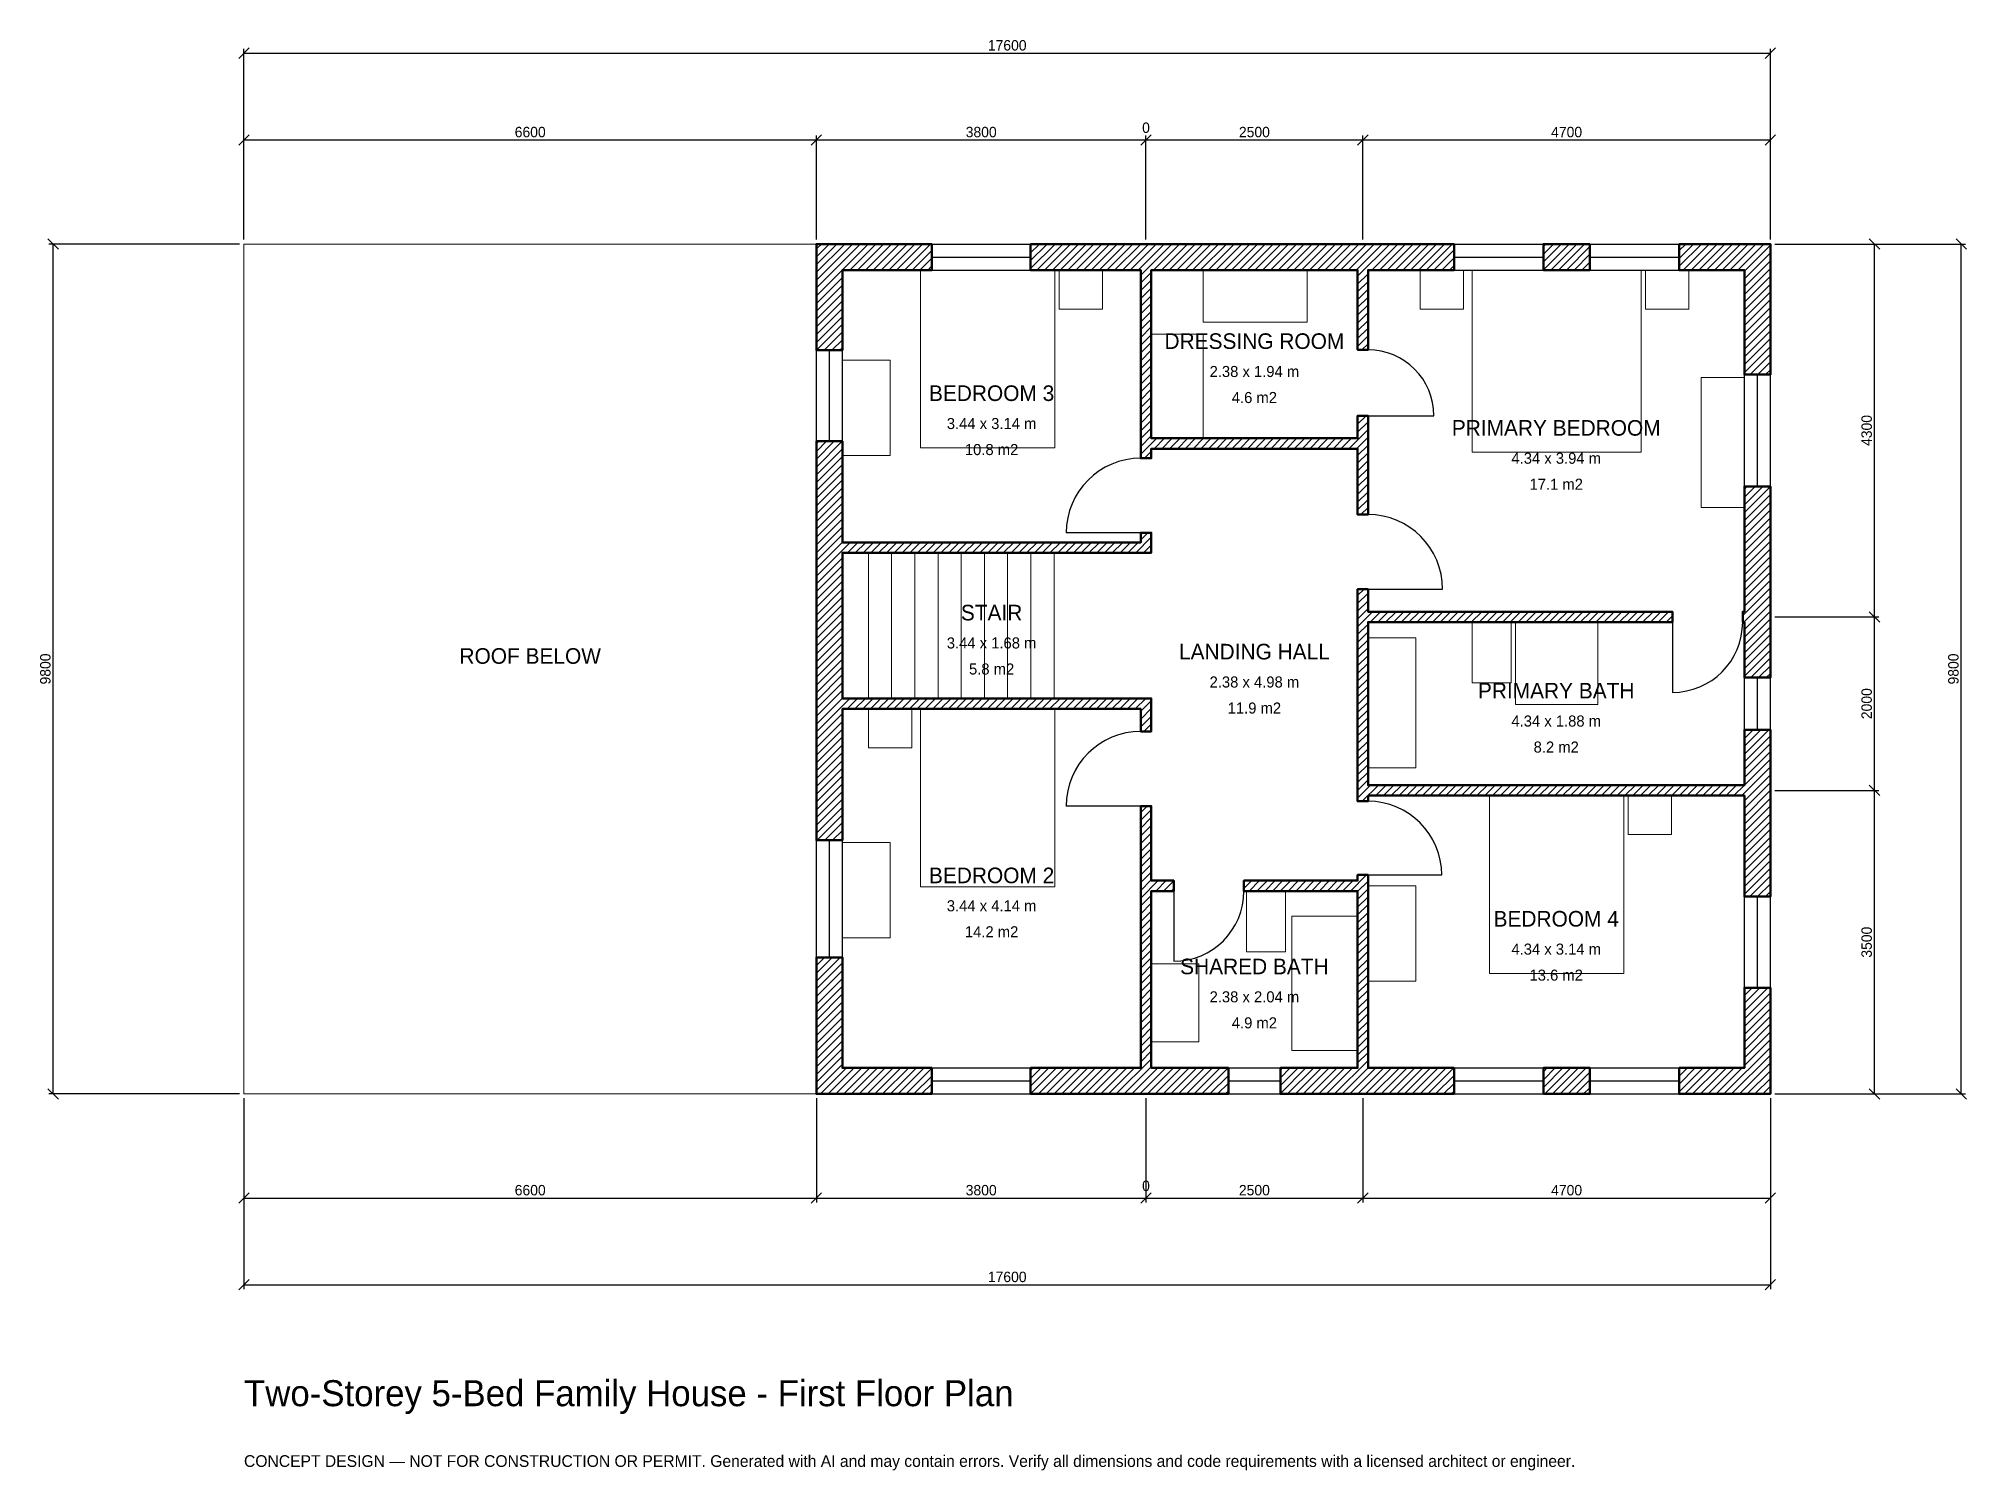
# Model space of a CAD drawing. Header units: millimetres. Extents: x -2369 to 19860, y -4341 to 12169.
import ezdxf
from ezdxf.enums import TextEntityAlignment as Align

# ---------------------------------------------------------------- set-up
doc = ezdxf.new("R2010")
doc.units = ezdxf.units.MM
doc.linetypes.add('DASHED', pattern=[1.524, 1.27, -0.254])
for name, color, linetype, lineweight in [('A-ANNO-DIMS', 1, 'Continuous', 13), ('A-ANNO-TEXT', 7, 'Continuous', 18), ('A-AREA-IDEN', 7, 'Continuous', 18), ('A-DOOR', 2, 'Continuous', 25), ('A-FLOR-FIXT', 9, 'Continuous', 13), ('A-FLOR-STRS', 3, 'Continuous', 18), ('A-FURN', 9, 'Continuous', 13), ('A-GLAZ', 4, 'Continuous', 25), ('A-SITE-PAVE', 8, 'Continuous', 13), ('A-WALL', 7, 'Continuous', 50), ('A-WALL-PATT', 8, 'Continuous', 13)]:
    doc.layers.add(name, color=color, linetype=linetype, lineweight=lineweight)
doc.dimstyles.new('PLAN', dxfattribs={"dimtxt": 120, "dimasz": 80, "dimexe": 50, "dimexo": 50, "dimgap": 30, "dimtad": 1, "dimdec": 0, "dimtsz": 60, "dimcen": 2.5, "dimclrd": 1, "dimclre": 1, "dimazin": 3, "dimtfac": 1, "dimtmove": 0, "dimatfit": 3})

msp = doc.modelspace()

# ---------------------------------------------------------------- hatches: boundary and pattern name
at = {"layer": 'A-WALL-PATT'}
h = msp.add_hatch(dxfattribs=at)
h.set_pattern_fill('ANSI31', color=8, scale=20)
h.paths.add_polyline_path([(12840, -0.001), (12840, 0), (12750, 0), (11950, 0), (11950, 300), (12750, 300), (12840, 300), (12840, 2340), (11530, 2340), (11530, 2460), (12840, 2460), (12840, 2525), (12960, 2525), (12960, 2460), (12960, 2340), (12960, 300), (13050, 300), (13951.6667, 300), (13951.6667, 0), (13050, 0), (12960, 0), (12960, -0.001), (12840, -0.001)])
h.paths.add_polyline_path([(10550, 0), (10460, 0), (10460, -0.001), (10340, -0.001), (10340, 0), (10250, 0), (9070, 0), (9070, 300), (10250, 300), (10340, 300), (10340, 2340), (10340, 2460), (10340, 3320), (10460, 3320), (10460, 2460), (10720, 2460), (10720, 2340), (10460, 2340), (10460, 300), (10550, 300), (11350, 300), (11350, 0), (10550, 0)])
h.paths.add_polyline_path([(6900, 0), (6900, -0.001), (6600, -0.001), (6600, 0), (6599.999, 0), (6599.999, 300), (6600, 300), (6600, 1575), (6900, 1575), (6900, 300), (7930, 300), (7930, 0), (6900, 0)])
h.paths.add_polyline_path([(6600, 4350), (6600, 4440), (6599.999, 4440), (6599.999, 4560), (6600, 4560), (6600, 4650), (6600, 6150), (6600, 6240), (6599.999, 6240), (6599.999, 6360), (6600, 6360), (6600, 6450), (6600, 7525), (6900, 7525), (6900, 6450), (6900, 6360), (10340, 6360), (10340, 6470), (10460, 6470), (10460, 6240), (10460, 6240), (10340, 6240), (6900, 6240), (6900, 6150), (6900, 4650), (6900, 4560), (10340, 4560), (10460, 4560), (10460, 4560), (10460, 4180), (10340, 4180), (10340, 4440), (6900, 4440), (6900, 4350), (6900, 2925), (6600, 2925), (6600, 4350)])
h.paths.add_polyline_path([(6600, 9500), (6599.999, 9500), (6599.999, 9800), (6600, 9800), (6600, 9800.001), (6900, 9800.001), (6900, 9800), (7930, 9800), (7930, 9500), (6900, 9500), (6900, 8575), (6600, 8575), (6600, 9500)])
h.paths.add_polyline_path([(10250, 9800), (10340, 9800), (10340, 9800.001), (10460, 9800.001), (10460, 9800), (10550, 9800), (12750, 9800), (12840, 9800), (12840, 9800.001), (12960, 9800.001), (12960, 9800), (13050, 9800), (13951.6667, 9800), (13951.6667, 9500), (13050, 9500), (12960, 9500), (12960, 8580), (12840, 8580), (12840, 9500), (12750, 9500), (10550, 9500), (10460, 9500), (10460, 7560), (12840, 7560), (12840, 7820), (12960, 7820), (12960, 7560), (12960, 7440), (12960, 6680), (12840, 6680), (12840, 7440), (10460, 7440), (10460, 7330), (10340, 7330), (10340, 7440), (10340, 7560), (10340, 9500), (10250, 9500), (9070, 9500), (9070, 9800), (10250, 9800)])
h.paths.add_polyline_path([(15518.3333, 9800), (15518.3333, 9500), (14981.6667, 9500), (14981.6667, 9800), (15518.3333, 9800)])
h.paths.add_polyline_path([(17300, 9800), (17300, 9800.001), (17600, 9800.001), (17600, 9800), (17600.001, 9800), (17600.001, 9500), (17600, 9500), (17600, 8295), (17300, 8295), (17300, 9500), (16548.3333, 9500), (16548.3333, 9800), (17300, 9800)])
h.paths.add_polyline_path([(17600, 5650), (17600, 5560), (17600.001, 5560), (17600.001, 5440), (17600, 5440), (17600, 5350), (17600, 4800), (17300, 4800), (17300, 5350), (17300, 5440), (17280, 5440), (17280, 5560), (17300, 5560), (17300, 5650), (17300, 7005), (17600, 7005), (17600, 5650)])
h.paths.add_polyline_path([(17600, 3650), (17600, 3560), (17600.001, 3560), (17600.001, 3440), (17600, 3440), (17600, 3350), (17600, 2275), (17300, 2275), (17300, 3350), (17300, 3440), (12960, 3440), (12960, 3375), (12840, 3375), (12840, 3440), (12840, 3560), (12840, 5440), (12840, 5560), (12840, 5820), (12960, 5820), (12960, 5560), (16470, 5560), (16470, 5440), (12960, 5440), (12960, 3560), (17300, 3560), (17300, 3650), (17300, 4200), (17600, 4200), (17600, 3650)])
h.paths.add_polyline_path([(17600, 300), (17600.001, 300), (17600.001, 0), (17600.001, 0), (17600, 0), (17600, -0.001), (17300, -0.001), (17300, 0), (16548.3333, 0), (16548.3333, 300), (17300, 300), (17300, 1225), (17600, 1225), (17600, 300)])
h.paths.add_polyline_path([(14981.6667, 0), (14981.6667, 300), (15518.3333, 300), (15518.3333, 0), (14981.6667, 0)])

# ---------------------------------------------------------------- linework, layer by layer
at = {"layer": 'A-DOOR'}
for p, q in [((12960, 7820), (13720, 7820)), ((10340, 6470), (9480, 6470)), ((12960, 5820), (13820, 5820)), ((16470, 5440), (16470, 4630)), ((10340, 3320), (9480, 3320)), ((12960, 2525), (13810, 2525)), ((10720, 2340), (10720, 1530))]:
    msp.add_line(p, q, dxfattribs=at)
for centre, radius, start, end in [((12960, 7820), 760, 0, 90), ((10340, 6470), 860, 90, 180), ((12960, 5820), 860, 0, 90), ((16470, 5440), 810, 270, 360), ((10340, 3320), 860, 90, 180), ((12960, 2525), 850, 0, 90), ((10720, 2340), 810, 270, 360)]:
    msp.add_arc(centre, radius, start, end, dxfattribs=at)
at = {"layer": 'A-FLOR-FIXT'}
for points in [[(14160, 4740), (14610, 4740), (14610, 5440), (14160, 5440)], [(14660, 4490), (15610, 4490), (15610, 5440), (14660, 5440)], [(12960, 3760), (13510, 3760), (13510, 5260), (12960, 5260)], [(11560, 1640), (12010, 1640), (12010, 2340), (11560, 2340)], [(12080, 500), (12840, 500), (12840, 2050), (12080, 2050)], [(10460, 600), (11010, 600), (11010, 1500), (10460, 1500)]]:
    msp.add_lwpolyline(points, close=True, dxfattribs=at)
at = {"layer": 'A-FLOR-STRS'}
for p, q in [((7200, 4560), (7200, 6240)), ((7467.5, 4560), (7467.5, 6240)), ((7735, 4560), (7735, 6240)), ((8002.5, 4560), (8002.5, 6240)), ((8270, 4560), (8270, 6240)), ((8537.5, 4560), (8537.5, 6240)), ((8805, 4560), (8805, 6240)), ((9072.5, 4560), (9072.5, 6240)), ((9340, 4560), (9340, 6240))]:
    msp.add_line(p, q, dxfattribs=at)
at = {"layer": 'A-FURN'}
for points in [[(7800, 7450), (9350, 7450), (9350, 9500), (7800, 9500)], [(9400, 9050), (9900, 9050), (9900, 9500), (9400, 9500)], [(11060, 8900), (12260, 8900), (12260, 9500), (11060, 9500)], [(13560, 9050), (14060, 9050), (14060, 9500), (13560, 9500)], [(14160, 7400), (16110, 7400), (16110, 9500), (14160, 9500)], [(16160, 9050), (16660, 9050), (16660, 9500), (16160, 9500)], [(10460, 7560), (11060, 7560), (11060, 8760), (10460, 8760)], [(6900, 7360), (7450, 7360), (7450, 8460), (6900, 8460)], [(16800, 6760), (17300, 6760), (17300, 8260), (16800, 8260)], [(7200, 3990), (7700, 3990), (7700, 4440), (7200, 4440)], [(7800, 2390), (9350, 2390), (9350, 4440), (7800, 4440)], [(14360, 1390), (15910, 1390), (15910, 3440), (14360, 3440)], [(15960, 2990), (16460, 2990), (16460, 3440), (15960, 3440)], [(6900, 1800), (7450, 1800), (7450, 2900), (6900, 2900)], [(12960, 1300), (13510, 1300), (13510, 2400), (12960, 2400)]]:
    msp.add_lwpolyline(points, close=True, dxfattribs=at)
at = {"layer": 'A-GLAZ'}
for p, q in [((7930, 9800), (9070, 9800)), ((13951.6667, 9800), (14981.6667, 9800)), ((15518.3333, 9800), (16548.3333, 9800)), ((7930, 9650), (9070, 9650)), ((13951.6667, 9650), (14981.6667, 9650)), ((15518.3333, 9650), (16548.3333, 9650)), ((7930, 9500), (9070, 9500)), ((13951.6667, 9500), (14981.6667, 9500)), ((15518.3333, 9500), (16548.3333, 9500)), ((6600, 7525), (6600, 8575)), ((6750, 7525), (6750, 8575)), ((6900, 7525), (6900, 8575)), ((17300, 7005), (17300, 8295)), ((17450, 7005), (17450, 8295)), ((17600, 7005), (17600, 8295)), ((17300, 4200), (17300, 4800)), ((17450, 4200), (17450, 4800)), ((17600, 4200), (17600, 4800)), ((6600, 1575), (6600, 2925)), ((6750, 1575), (6750, 2925)), ((6900, 1575), (6900, 2925)), ((17300, 1225), (17300, 2275)), ((17450, 1225), (17450, 2275)), ((17600, 1225), (17600, 2275)), ((7930, 300), (9070, 300)), ((11350, 300), (11950, 300)), ((13951.6667, 300), (14981.6667, 300)), ((15518.3333, 300), (16548.3333, 300)), ((7930, 150), (9070, 150)), ((7930, 0), (9070, 0)), ((11350, 150), (11950, 150)), ((11350, 0), (11950, 0)), ((13951.6667, 150), (14981.6667, 150)), ((13951.6667, 0), (14981.6667, 0)), ((15518.3333, 150), (16548.3333, 150)), ((15518.3333, 0), (16548.3333, 0))]:
    msp.add_line(p, q, dxfattribs=at)
at = {"layer": 'A-SITE-PAVE', "linetype": 'DASHED'}
msp.add_lwpolyline([(0, 0), (6600, 0), (6600, 9800), (0, 9800)], close=True, dxfattribs=at)
at = {"layer": 'A-WALL'}
for points in [[(6600, 9500), (6599.999, 9500), (6599.999, 9800), (6600, 9800), (6600, 9800.001), (6900, 9800.001), (6900, 9800), (7930, 9800), (7930, 9500), (6900, 9500), (6900, 8575), (6600, 8575), (6600, 9500)], [(10250, 9800), (10340, 9800), (10340, 9800.001), (10460, 9800.001), (10460, 9800), (10550, 9800), (12750, 9800), (12840, 9800), (12840, 9800.001), (12960, 9800.001), (12960, 9800), (13050, 9800), (13951.6667, 9800), (13951.6667, 9500), (13050, 9500), (12960, 9500), (12960, 8580), (12840, 8580), (12840, 9500), (12750, 9500), (10550, 9500), (10460, 9500), (10460, 7560), (12840, 7560), (12840, 7820), (12960, 7820), (12960, 7560), (12960, 7440), (12960, 6680), (12840, 6680), (12840, 7440), (10460, 7440), (10460, 7330), (10340, 7330), (10340, 7440), (10340, 7560), (10340, 9500), (10250, 9500), (9070, 9500), (9070, 9800), (10250, 9800)], [(15518.3333, 9800), (15518.3333, 9500), (14981.6667, 9500), (14981.6667, 9800), (15518.3333, 9800)], [(17300, 9800), (17300, 9800.001), (17600, 9800.001), (17600, 9800), (17600.001, 9800), (17600.001, 9500), (17600, 9500), (17600, 8295), (17300, 8295), (17300, 9500), (16548.3333, 9500), (16548.3333, 9800), (17300, 9800)], [(6600, 4350), (6600, 4440), (6599.999, 4440), (6599.999, 4560), (6600, 4560), (6600, 4650), (6600, 6150), (6600, 6240), (6599.999, 6240), (6599.999, 6360), (6600, 6360), (6600, 6450), (6600, 7525), (6900, 7525), (6900, 6450), (6900, 6360), (10340, 6360), (10340, 6470), (10460, 6470), (10460, 6240), (10460, 6240), (10340, 6240), (6900, 6240), (6900, 6150), (6900, 4650), (6900, 4560), (10340, 4560), (10460, 4560), (10460, 4560), (10460, 4180), (10340, 4180), (10340, 4440), (6900, 4440), (6900, 4350), (6900, 2925), (6600, 2925), (6600, 4350)], [(17600, 5650), (17600, 5560), (17600.001, 5560), (17600.001, 5440), (17600, 5440), (17600, 5350), (17600, 4800), (17300, 4800), (17300, 5350), (17300, 5440), (17280, 5440), (17280, 5560), (17300, 5560), (17300, 5650), (17300, 7005), (17600, 7005), (17600, 5650)], [(17600, 3650), (17600, 3560), (17600.001, 3560), (17600.001, 3440), (17600, 3440), (17600, 3350), (17600, 2275), (17300, 2275), (17300, 3350), (17300, 3440), (12960, 3440), (12960, 3375), (12840, 3375), (12840, 3440), (12840, 3560), (12840, 5440), (12840, 5560), (12840, 5820), (12960, 5820), (12960, 5560), (16470, 5560), (16470, 5440), (12960, 5440), (12960, 3560), (17300, 3560), (17300, 3650), (17300, 4200), (17600, 4200), (17600, 3650)], [(10550, 0), (10460, 0), (10460, -0.001), (10340, -0.001), (10340, 0), (10250, 0), (9070, 0), (9070, 300), (10250, 300), (10340, 300), (10340, 2340), (10340, 2460), (10340, 3320), (10460, 3320), (10460, 2460), (10720, 2460), (10720, 2340), (10460, 2340), (10460, 300), (10550, 300), (11350, 300), (11350, 0), (10550, 0)], [(12840, -0.001), (12840, 0), (12750, 0), (11950, 0), (11950, 300), (12750, 300), (12840, 300), (12840, 2340), (11530, 2340), (11530, 2460), (12840, 2460), (12840, 2525), (12960, 2525), (12960, 2460), (12960, 2340), (12960, 300), (13050, 300), (13951.6667, 300), (13951.6667, 0), (13050, 0), (12960, 0), (12960, -0.001), (12840, -0.001)], [(6900, 0), (6900, -0.001), (6600, -0.001), (6600, 0), (6599.999, 0), (6599.999, 300), (6600, 300), (6600, 1575), (6900, 1575), (6900, 300), (7930, 300), (7930, 0), (6900, 0)], [(17600, 300), (17600.001, 300), (17600.001, 0), (17600.001, 0), (17600, 0), (17600, -0.001), (17300, -0.001), (17300, 0), (16548.3333, 0), (16548.3333, 300), (17300, 300), (17300, 1225), (17600, 1225), (17600, 300)], [(14981.6667, 0), (14981.6667, 300), (15518.3333, 300), (15518.3333, 0), (14981.6667, 0)]]:
    msp.add_lwpolyline(points, close=True, dxfattribs=at)

# ---------------------------------------------------------------- texts
at = {"layer": 'A-ANNO-TEXT'}
for s, height, p in [('Two-Storey 5-Bed Family House - First Floor Plan', 300, (0, -3600)), ('CONCEPT DESIGN — NOT FOR CONSTRUCTION OR PERMIT. Generated with AI and may contain errors. Verify all dimensions and code requirements with a licensed architect or engineer.', 135, (0, -4300))]:
    msp.add_text(s, height=height, dxfattribs=at).set_placement(p)
at = {"layer": 'A-AREA-IDEN'}
for s, height, p in [('DRESSING ROOM', 180, (11650, 8680)), ('2.38 x 1.94 m', 127.5, (11650, 8330)), ('BEDROOM 3', 180, (8620, 8080)), ('4.6 m2', 127.5, (11650, 8030)), ('3.44 x 3.14 m', 127.5, (8620, 7730)), ('PRIMARY BEDROOM', 180, (15130, 7680)), ('10.8 m2', 127.5, (8620, 7430)), ('4.34 x 3.94 m', 127.5, (15130, 7330)), ('17.1 m2', 127.5, (15130, 7030)), ('STAIR', 180, (8620, 5550)), ('ROOF BELOW', 180, (3300, 5050)), ('3.44 x 1.68 m', 127.5, (8620, 5200)), ('LANDING HALL', 180, (11650, 5100)), ('5.8 m2', 127.5, (8620, 4900)), ('2.38 x 4.98 m', 127.5, (11650, 4750)), ('PRIMARY BATH', 180, (15130, 4650)), ('11.9 m2', 127.5, (11650, 4450)), ('4.34 x 1.88 m', 127.5, (15130, 4300)), ('8.2 m2', 127.5, (15130, 4000)), ('BEDROOM 2', 180, (8620, 2520)), ('3.44 x 4.14 m', 127.5, (8620, 2170)), ('BEDROOM 4', 180, (15130, 2020)), ('14.2 m2', 127.5, (8620, 1870)), ('SHARED BATH', 180, (11650, 1470)), ('4.34 x 3.14 m', 127.5, (15130, 1670)), ('13.6 m2', 127.5, (15130, 1370)), ('2.38 x 2.04 m', 127.5, (11650, 1120)), ('4.9 m2', 127.5, (11650, 820))]:
    msp.add_text(s, height=height, dxfattribs=at).set_placement(p, align=Align.MIDDLE_CENTER)

# ---------------------------------------------------------------- dimensions: what is measured, and where the dimension line sits
at = {"layer": 'A-ANNO-DIMS'}
for base, p1, p2, text in [((0, 12000), (0, 9800), (17600, 9800), '17600'), ((0, 11000), (0, 9800), (6600, 9800), '6600'), ((6600, 11000), (6600, 9800), (10400, 9800), '3800'), ((10400, 11000), (10400, 9800), (10400, 9800), '0'), ((10400, 11000), (10400, 9800), (12900, 9800), '2500'), ((12900, 11000), (12900, 9800), (17600, 9800), '4700'), ((0, -1200), (0, 0), (6600, 0), '6600'), ((0, -2200), (0, 0), (17600, 0), '17600'), ((6600, -1200), (6600, 0), (10400, 0), '3800'), ((10400, -1200), (10400, 0), (10400, 0), '0'), ((10400, -1200), (10400, 0), (12900, 0), '2500'), ((12900, -1200), (12900, 0), (17600, 0), '4700')]:
    msp.add_linear_dim(base=base, p1=p1, p2=p2, text=text, dimstyle='PLAN', dxfattribs=at).render()
for base, p1, p2, text in [((-2200, 0), (0, 0), (0, 9800), '9800'), ((18800, 5500), (17600, 5500), (17600, 9800), '4300'), ((19800, 0), (17600, 0), (17600, 9800), '9800'), ((18800, 3500), (17600, 3500), (17600, 5500), '2000'), ((18800, 0), (17600, 0), (17600, 3500), '3500')]:
    msp.add_linear_dim(base=base, p1=p1, p2=p2, angle=90, text=text, dimstyle='PLAN', dxfattribs=at).render()

doc.saveas('drawing.dxf')
